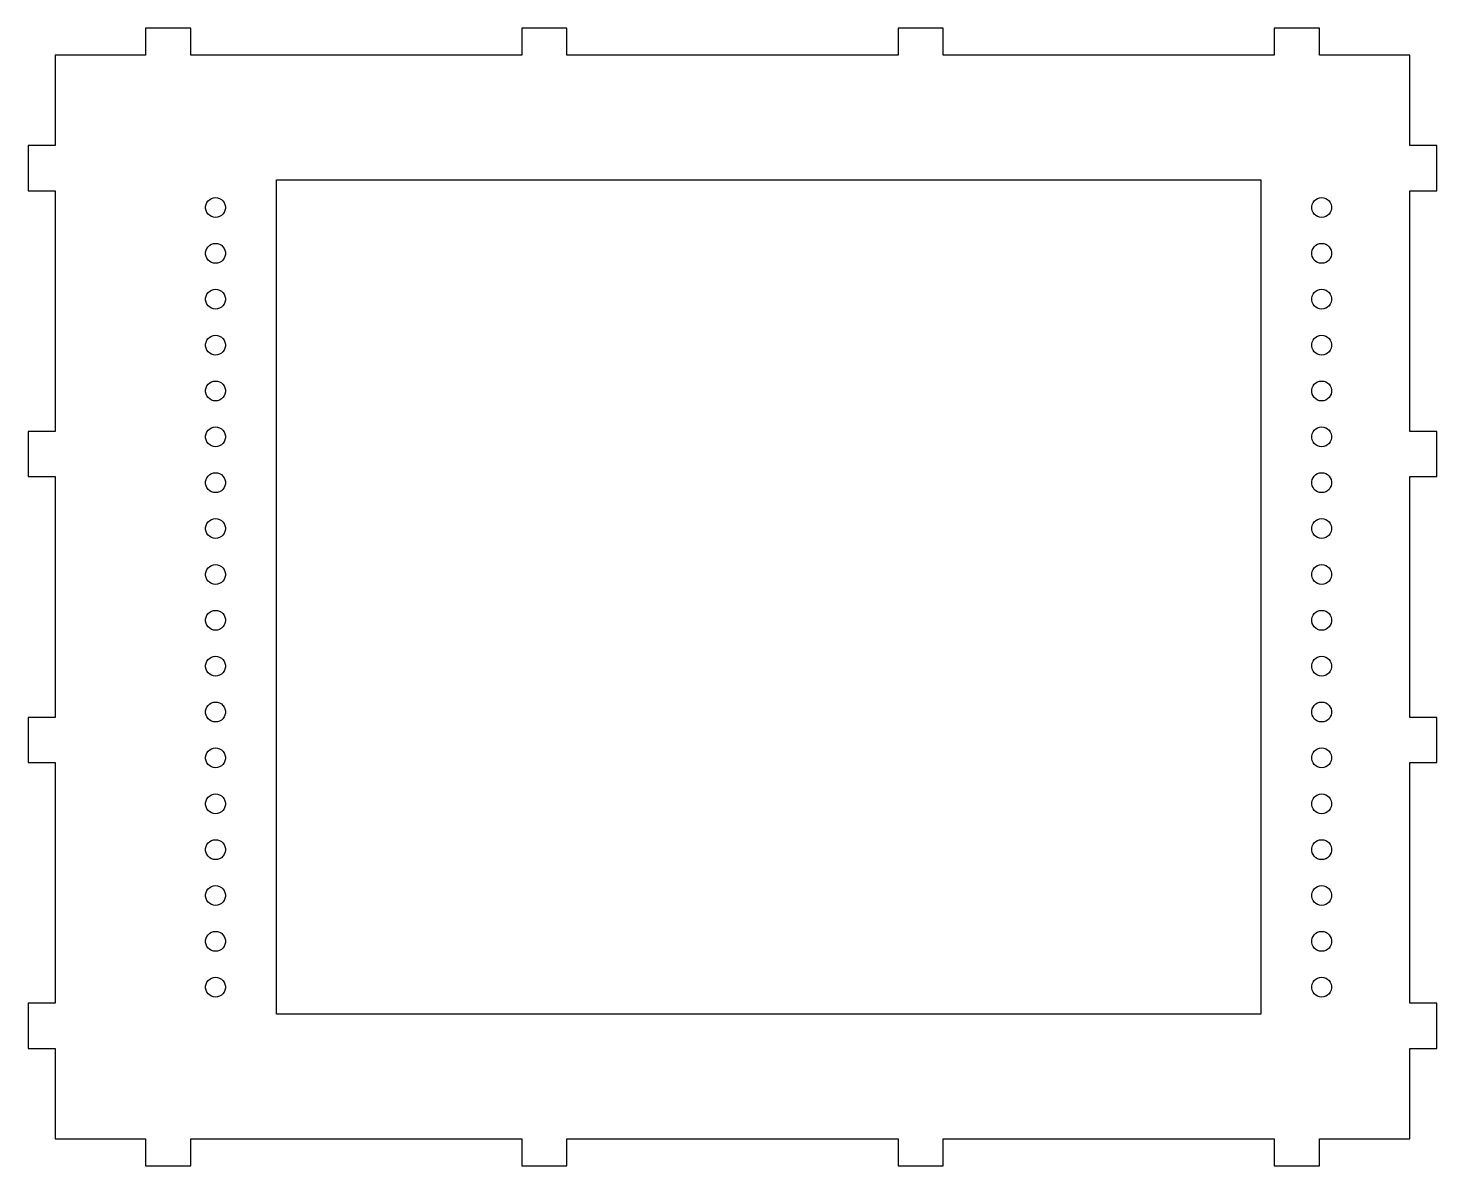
# Model space of a CAD drawing. Header units: metres. Extents: x -78 to 78, y -763 to 78.
# Drawn here: x -78 to 78, y -763 to -637 of the extents above; entities that cross this region are included whole.
import ezdxf

# ---------------------------------------------------------------- set-up
doc = ezdxf.new("R2010")
doc.units = ezdxf.units.M

msp = doc.modelspace()

# ---------------------------------------------------------------- linework, layer by layer
for p, q in [((-60, -637), (-65, -637)), ((-65, -637), (-65, -640)), ((-60, -640), (-60, -637)), ((-18.3333, -637), (-23.3333, -637)), ((-23.3333, -637), (-23.3333, -640)), ((-18.3333, -640), (-18.3333, -637)), ((23.3333, -637), (18.3333, -637)), ((18.3333, -637), (18.3333, -640)), ((23.3333, -640), (23.3333, -637)), ((65, -637), (60, -637)), ((60, -637), (60, -640)), ((65, -640), (65, -637)), ((-65, -640), (-75, -640)), ((-75, -640), (-75, -650)), ((-23.3333, -640), (-60, -640)), ((18.3333, -640), (-18.3333, -640)), ((60, -640), (23.3333, -640)), ((75, -640), (65, -640)), ((75, -650), (75, -640)), ((-75, -650), (-78, -650)), ((-78, -650), (-78, -655)), ((78, -650), (75, -650)), ((78, -655), (78, -650)), ((-78, -655), (-75, -655)), ((-75, -655), (-75, -681.667)), ((-50.5, -746.22), (-50.5, -653.78)), ((-50.5, -653.78), (58.5, -653.78)), ((58.5, -653.78), (58.5, -746.22)), ((75, -681.667), (75, -655)), ((75, -655), (78, -655)), ((-58.344, -656.745), (-58.2962, -656.52)), ((-58.344, -656.975), (-58.344, -656.745)), ((-58.2962, -656.52), (-58.2026, -656.31)), ((-58.2026, -656.31), (-58.0675, -656.124)), ((-58.0675, -656.124), (-57.8966, -655.97)), ((-57.8966, -655.97), (-57.6974, -655.855)), ((-57.6974, -655.855), (-57.4787, -655.784)), ((-57.4787, -655.784), (-57.25, -655.76)), ((-57.25, -655.76), (-57.0213, -655.784)), ((-57.0213, -655.784), (-56.8026, -655.855)), ((-56.8026, -655.855), (-56.6034, -655.97)), ((-56.6034, -655.97), (-56.4325, -656.124)), ((-56.4325, -656.124), (-56.2974, -656.31)), ((-56.2974, -656.31), (-56.2038, -656.52)), ((-56.2038, -656.52), (-56.156, -656.745)), ((-56.156, -656.745), (-56.156, -656.975)), ((64.156, -656.745), (64.2038, -656.52)), ((64.156, -656.975), (64.156, -656.745)), ((64.2038, -656.52), (64.2974, -656.31)), ((64.2974, -656.31), (64.4325, -656.124)), ((64.4325, -656.124), (64.6034, -655.97)), ((64.6034, -655.97), (64.8026, -655.855)), ((64.8026, -655.855), (65.0213, -655.784)), ((65.0213, -655.784), (65.25, -655.76)), ((65.25, -655.76), (65.4787, -655.784)), ((65.4787, -655.784), (65.6974, -655.855)), ((65.6974, -655.855), (65.8966, -655.97)), ((65.8966, -655.97), (66.0675, -656.124)), ((66.0675, -656.124), (66.2026, -656.31)), ((66.2026, -656.31), (66.2962, -656.52)), ((66.2962, -656.52), (66.344, -656.745)), ((66.344, -656.745), (66.344, -656.975)), ((-58.2962, -657.2), (-58.344, -656.975)), ((-58.2026, -657.41), (-58.2962, -657.2)), ((-58.0675, -657.596), (-58.2026, -657.41)), ((-57.8966, -657.75), (-58.0675, -657.596)), ((-57.6974, -657.865), (-57.8966, -657.75)), ((-57.4787, -657.936), (-57.6974, -657.865)), ((-57.25, -657.96), (-57.4787, -657.936)), ((-57.0213, -657.936), (-57.25, -657.96)), ((-56.8026, -657.865), (-57.0213, -657.936)), ((-56.6034, -657.75), (-56.8026, -657.865)), ((-56.4325, -657.596), (-56.6034, -657.75)), ((-56.2974, -657.41), (-56.4325, -657.596)), ((-56.2038, -657.2), (-56.2974, -657.41)), ((-56.156, -656.975), (-56.2038, -657.2)), ((64.2038, -657.2), (64.156, -656.975)), ((64.2974, -657.41), (64.2038, -657.2)), ((64.4325, -657.596), (64.2974, -657.41)), ((64.6034, -657.75), (64.4325, -657.596)), ((64.8026, -657.865), (64.6034, -657.75)), ((65.0213, -657.936), (64.8026, -657.865)), ((65.25, -657.96), (65.0213, -657.936)), ((65.4787, -657.936), (65.25, -657.96)), ((65.6974, -657.865), (65.4787, -657.936)), ((65.8966, -657.75), (65.6974, -657.865)), ((66.0675, -657.596), (65.8966, -657.75)), ((66.2026, -657.41), (66.0675, -657.596)), ((66.2962, -657.2), (66.2026, -657.41)), ((66.344, -656.975), (66.2962, -657.2)), ((-58.2962, -661.6), (-58.2026, -661.39)), ((-58.2026, -661.39), (-58.0675, -661.204)), ((-58.0675, -661.204), (-57.8966, -661.05)), ((-57.8966, -661.05), (-57.6974, -660.935)), ((-57.6974, -660.935), (-57.4787, -660.864)), ((-57.4787, -660.864), (-57.25, -660.84)), ((-57.25, -660.84), (-57.0213, -660.864)), ((-57.0213, -660.864), (-56.8026, -660.935)), ((-56.8026, -660.935), (-56.6034, -661.05)), ((-56.6034, -661.05), (-56.4325, -661.204)), ((-56.4325, -661.204), (-56.2974, -661.39)), ((-56.2974, -661.39), (-56.2038, -661.6)), ((64.2038, -661.6), (64.2974, -661.39)), ((64.2974, -661.39), (64.4325, -661.204)), ((64.4325, -661.204), (64.6034, -661.05)), ((64.6034, -661.05), (64.8026, -660.935)), ((64.8026, -660.935), (65.0213, -660.864)), ((65.0213, -660.864), (65.25, -660.84)), ((65.25, -660.84), (65.4787, -660.864)), ((65.4787, -660.864), (65.6974, -660.935)), ((65.6974, -660.935), (65.8966, -661.05)), ((65.8966, -661.05), (66.0675, -661.204)), ((66.0675, -661.204), (66.2026, -661.39)), ((66.2026, -661.39), (66.2962, -661.6)), ((-58.344, -661.825), (-58.2962, -661.6)), ((-58.344, -662.055), (-58.344, -661.825)), ((-58.2962, -662.28), (-58.344, -662.055)), ((-58.2026, -662.49), (-58.2962, -662.28)), ((-58.0675, -662.676), (-58.2026, -662.49)), ((-57.8966, -662.83), (-58.0675, -662.676)), ((-57.6974, -662.945), (-57.8966, -662.83)), ((-57.4787, -663.016), (-57.6974, -662.945)), ((-56.8026, -662.945), (-57.0213, -663.016)), ((-56.6034, -662.83), (-56.8026, -662.945)), ((-56.4325, -662.676), (-56.6034, -662.83)), ((-56.2974, -662.49), (-56.4325, -662.676)), ((-56.2038, -662.28), (-56.2974, -662.49)), ((-56.2038, -661.6), (-56.156, -661.825)), ((-56.156, -662.055), (-56.2038, -662.28)), ((-56.156, -661.825), (-56.156, -662.055)), ((64.156, -661.825), (64.2038, -661.6)), ((64.156, -662.055), (64.156, -661.825)), ((64.2038, -662.28), (64.156, -662.055)), ((64.2974, -662.49), (64.2038, -662.28)), ((64.4325, -662.676), (64.2974, -662.49)), ((64.6034, -662.83), (64.4325, -662.676)), ((64.8026, -662.945), (64.6034, -662.83)), ((65.0213, -663.016), (64.8026, -662.945)), ((65.6974, -662.945), (65.4787, -663.016)), ((65.8966, -662.83), (65.6974, -662.945)), ((66.0675, -662.676), (65.8966, -662.83)), ((66.2026, -662.49), (66.0675, -662.676)), ((66.2962, -662.28), (66.2026, -662.49)), ((66.2962, -661.6), (66.344, -661.825)), ((66.344, -662.055), (66.2962, -662.28)), ((66.344, -661.825), (66.344, -662.055)), ((-57.25, -663.04), (-57.4787, -663.016)), ((-57.0213, -663.016), (-57.25, -663.04)), ((65.25, -663.04), (65.0213, -663.016)), ((65.4787, -663.016), (65.25, -663.04)), ((-57.8966, -666.13), (-57.6974, -666.015)), ((-57.6974, -666.015), (-57.4787, -665.944)), ((-57.4787, -665.944), (-57.25, -665.92)), ((-57.25, -665.92), (-57.0213, -665.944)), ((-57.0213, -665.944), (-56.8026, -666.015)), ((-56.8026, -666.015), (-56.6034, -666.13)), ((64.6034, -666.13), (64.8026, -666.015)), ((64.8026, -666.015), (65.0213, -665.944)), ((65.0213, -665.944), (65.25, -665.92)), ((65.25, -665.92), (65.4787, -665.944)), ((65.4787, -665.944), (65.6974, -666.015)), ((65.6974, -666.015), (65.8966, -666.13)), ((-58.344, -666.905), (-58.2962, -666.68)), ((-58.344, -667.135), (-58.344, -666.905)), ((-58.2962, -667.36), (-58.344, -667.135)), ((-58.2962, -666.68), (-58.2026, -666.47)), ((-58.2026, -667.57), (-58.2962, -667.36)), ((-58.2026, -666.47), (-58.0675, -666.284)), ((-58.0675, -667.756), (-58.2026, -667.57)), ((-58.0675, -666.284), (-57.8966, -666.13)), ((-56.6034, -666.13), (-56.4325, -666.284)), ((-56.4325, -666.284), (-56.2974, -666.47)), ((-56.2974, -667.57), (-56.4325, -667.756)), ((-56.2974, -666.47), (-56.2038, -666.68)), ((-56.2038, -667.36), (-56.2974, -667.57)), ((-56.2038, -666.68), (-56.156, -666.905)), ((-56.156, -667.135), (-56.2038, -667.36)), ((-56.156, -666.905), (-56.156, -667.135)), ((64.156, -666.905), (64.2038, -666.68)), ((64.156, -667.135), (64.156, -666.905)), ((64.2038, -667.36), (64.156, -667.135)), ((64.2038, -666.68), (64.2974, -666.47)), ((64.2974, -667.57), (64.2038, -667.36)), ((64.2974, -666.47), (64.4325, -666.284)), ((64.4325, -667.756), (64.2974, -667.57)), ((64.4325, -666.284), (64.6034, -666.13)), ((65.8966, -666.13), (66.0675, -666.284)), ((66.0675, -666.284), (66.2026, -666.47)), ((66.2026, -667.57), (66.0675, -667.756)), ((66.2026, -666.47), (66.2962, -666.68)), ((66.2962, -667.36), (66.2026, -667.57)), ((66.2962, -666.68), (66.344, -666.905)), ((66.344, -667.135), (66.2962, -667.36)), ((66.344, -666.905), (66.344, -667.135)), ((-57.8966, -667.91), (-58.0675, -667.756)), ((-57.6974, -668.025), (-57.8966, -667.91)), ((-57.4787, -668.096), (-57.6974, -668.025)), ((-57.25, -668.12), (-57.4787, -668.096)), ((-57.0213, -668.096), (-57.25, -668.12)), ((-56.8026, -668.025), (-57.0213, -668.096)), ((-56.6034, -667.91), (-56.8026, -668.025)), ((-56.4325, -667.756), (-56.6034, -667.91)), ((64.6034, -667.91), (64.4325, -667.756)), ((64.8026, -668.025), (64.6034, -667.91)), ((65.0213, -668.096), (64.8026, -668.025)), ((65.25, -668.12), (65.0213, -668.096)), ((65.4787, -668.096), (65.25, -668.12)), ((65.6974, -668.025), (65.4787, -668.096)), ((65.8966, -667.91), (65.6974, -668.025)), ((66.0675, -667.756), (65.8966, -667.91)), ((-58.344, -671.985), (-58.2962, -671.76)), ((-58.344, -672.215), (-58.344, -671.985)), ((-58.2962, -672.44), (-58.344, -672.215)), ((-58.2962, -671.76), (-58.2026, -671.55)), ((-58.2026, -671.55), (-58.0675, -671.364)), ((-58.0675, -671.364), (-57.8966, -671.21)), ((-57.8966, -671.21), (-57.6974, -671.095)), ((-57.6974, -671.095), (-57.4787, -671.024)), ((-57.4787, -671.024), (-57.25, -671)), ((-57.25, -671), (-57.0213, -671.024)), ((-57.0213, -671.024), (-56.8026, -671.095)), ((-56.8026, -671.095), (-56.6034, -671.21)), ((-56.6034, -671.21), (-56.4325, -671.364)), ((-56.4325, -671.364), (-56.2974, -671.55)), ((-56.2974, -671.55), (-56.2038, -671.76)), ((-56.2038, -671.76), (-56.156, -671.985)), ((-56.156, -672.215), (-56.2038, -672.44)), ((-56.156, -671.985), (-56.156, -672.215)), ((64.156, -671.985), (64.2038, -671.76)), ((64.156, -672.215), (64.156, -671.985)), ((64.2038, -672.44), (64.156, -672.215)), ((64.2038, -671.76), (64.2974, -671.55)), ((64.2974, -671.55), (64.4325, -671.364)), ((64.4325, -671.364), (64.6034, -671.21)), ((64.6034, -671.21), (64.8026, -671.095)), ((64.8026, -671.095), (65.0213, -671.024)), ((65.0213, -671.024), (65.25, -671)), ((65.25, -671), (65.4787, -671.024)), ((65.4787, -671.024), (65.6974, -671.095)), ((65.6974, -671.095), (65.8966, -671.21)), ((65.8966, -671.21), (66.0675, -671.364)), ((66.0675, -671.364), (66.2026, -671.55)), ((66.2026, -671.55), (66.2962, -671.76)), ((66.2962, -671.76), (66.344, -671.985)), ((66.344, -672.215), (66.2962, -672.44)), ((66.344, -671.985), (66.344, -672.215)), ((-58.2026, -672.65), (-58.2962, -672.44)), ((-58.0675, -672.836), (-58.2026, -672.65)), ((-57.8966, -672.99), (-58.0675, -672.836)), ((-57.6974, -673.105), (-57.8966, -672.99)), ((-57.4787, -673.176), (-57.6974, -673.105)), ((-57.25, -673.2), (-57.4787, -673.176)), ((-57.0213, -673.176), (-57.25, -673.2)), ((-56.8026, -673.105), (-57.0213, -673.176)), ((-56.6034, -672.99), (-56.8026, -673.105)), ((-56.4325, -672.836), (-56.6034, -672.99)), ((-56.2974, -672.65), (-56.4325, -672.836)), ((-56.2038, -672.44), (-56.2974, -672.65)), ((64.2974, -672.65), (64.2038, -672.44)), ((64.4325, -672.836), (64.2974, -672.65)), ((64.6034, -672.99), (64.4325, -672.836)), ((64.8026, -673.105), (64.6034, -672.99)), ((65.0213, -673.176), (64.8026, -673.105)), ((65.25, -673.2), (65.0213, -673.176)), ((65.4787, -673.176), (65.25, -673.2)), ((65.6974, -673.105), (65.4787, -673.176)), ((65.8966, -672.99), (65.6974, -673.105)), ((66.0675, -672.836), (65.8966, -672.99)), ((66.2026, -672.65), (66.0675, -672.836)), ((66.2962, -672.44), (66.2026, -672.65)), ((-58.344, -677.065), (-58.2962, -676.84)), ((-58.2962, -676.84), (-58.2026, -676.63)), ((-58.2026, -676.63), (-58.0675, -676.444)), ((-58.0675, -676.444), (-57.8966, -676.29)), ((-57.8966, -676.29), (-57.6974, -676.175)), ((-57.6974, -676.175), (-57.4787, -676.104)), ((-57.4787, -676.104), (-57.25, -676.08)), ((-57.25, -676.08), (-57.0213, -676.104)), ((-57.0213, -676.104), (-56.8026, -676.175)), ((-56.8026, -676.175), (-56.6034, -676.29)), ((-56.6034, -676.29), (-56.4325, -676.444)), ((-56.4325, -676.444), (-56.2974, -676.63)), ((-56.2974, -676.63), (-56.2038, -676.84)), ((-56.2038, -676.84), (-56.156, -677.065)), ((64.156, -677.065), (64.2038, -676.84)), ((64.2038, -676.84), (64.2974, -676.63)), ((64.2974, -676.63), (64.4325, -676.444)), ((64.4325, -676.444), (64.6034, -676.29)), ((64.6034, -676.29), (64.8026, -676.175)), ((64.8026, -676.175), (65.0213, -676.104)), ((65.0213, -676.104), (65.25, -676.08)), ((65.25, -676.08), (65.4787, -676.104)), ((65.4787, -676.104), (65.6974, -676.175)), ((65.6974, -676.175), (65.8966, -676.29)), ((65.8966, -676.29), (66.0675, -676.444)), ((66.0675, -676.444), (66.2026, -676.63)), ((66.2026, -676.63), (66.2962, -676.84)), ((66.2962, -676.84), (66.344, -677.065)), ((-58.344, -677.295), (-58.344, -677.065)), ((-58.2962, -677.52), (-58.344, -677.295)), ((-58.2026, -677.73), (-58.2962, -677.52)), ((-58.0675, -677.916), (-58.2026, -677.73)), ((-57.8966, -678.07), (-58.0675, -677.916)), ((-57.6974, -678.185), (-57.8966, -678.07)), ((-57.4787, -678.256), (-57.6974, -678.185)), ((-57.25, -678.28), (-57.4787, -678.256)), ((-57.0213, -678.256), (-57.25, -678.28)), ((-56.8026, -678.185), (-57.0213, -678.256)), ((-56.6034, -678.07), (-56.8026, -678.185)), ((-56.4325, -677.916), (-56.6034, -678.07)), ((-56.2974, -677.73), (-56.4325, -677.916)), ((-56.2038, -677.52), (-56.2974, -677.73)), ((-56.156, -677.295), (-56.2038, -677.52)), ((-56.156, -677.065), (-56.156, -677.295)), ((64.156, -677.295), (64.156, -677.065)), ((64.2038, -677.52), (64.156, -677.295)), ((64.2974, -677.73), (64.2038, -677.52)), ((64.4325, -677.916), (64.2974, -677.73)), ((64.6034, -678.07), (64.4325, -677.916)), ((64.8026, -678.185), (64.6034, -678.07)), ((65.0213, -678.256), (64.8026, -678.185)), ((65.25, -678.28), (65.0213, -678.256)), ((65.4787, -678.256), (65.25, -678.28)), ((65.6974, -678.185), (65.4787, -678.256)), ((65.8966, -678.07), (65.6974, -678.185)), ((66.0675, -677.916), (65.8966, -678.07)), ((66.2026, -677.73), (66.0675, -677.916)), ((66.2962, -677.52), (66.2026, -677.73)), ((66.344, -677.295), (66.2962, -677.52)), ((66.344, -677.065), (66.344, -677.295)), ((-75, -681.667), (-78, -681.667)), ((-78, -681.667), (-78, -686.667)), ((-58.2962, -681.92), (-58.2026, -681.71)), ((-58.2026, -681.71), (-58.0675, -681.524)), ((-58.0675, -681.524), (-57.8966, -681.37)), ((-57.8966, -681.37), (-57.6974, -681.255)), ((-57.6974, -681.255), (-57.4787, -681.184)), ((-57.4787, -681.184), (-57.25, -681.16)), ((-57.25, -681.16), (-57.0213, -681.184)), ((-57.0213, -681.184), (-56.8026, -681.255)), ((-56.8026, -681.255), (-56.6034, -681.37)), ((-56.6034, -681.37), (-56.4325, -681.524)), ((-56.4325, -681.524), (-56.2974, -681.71)), ((-56.2974, -681.71), (-56.2038, -681.92)), ((64.2038, -681.92), (64.2974, -681.71)), ((64.2974, -681.71), (64.4325, -681.524)), ((64.4325, -681.524), (64.6034, -681.37)), ((64.6034, -681.37), (64.8026, -681.255)), ((64.8026, -681.255), (65.0213, -681.184)), ((65.0213, -681.184), (65.25, -681.16)), ((65.25, -681.16), (65.4787, -681.184)), ((65.4787, -681.184), (65.6974, -681.255)), ((65.6974, -681.255), (65.8966, -681.37)), ((65.8966, -681.37), (66.0675, -681.524)), ((66.0675, -681.524), (66.2026, -681.71)), ((66.2026, -681.71), (66.2962, -681.92)), ((78, -681.667), (75, -681.667)), ((78, -686.667), (78, -681.667)), ((-58.344, -682.145), (-58.2962, -681.92)), ((-58.344, -682.375), (-58.344, -682.145)), ((-58.2962, -682.6), (-58.344, -682.375)), ((-58.2026, -682.81), (-58.2962, -682.6)), ((-58.0675, -682.996), (-58.2026, -682.81)), ((-57.8966, -683.15), (-58.0675, -682.996)), ((-57.6974, -683.265), (-57.8966, -683.15)), ((-57.4787, -683.336), (-57.6974, -683.265)), ((-56.8026, -683.265), (-57.0213, -683.336)), ((-56.6034, -683.15), (-56.8026, -683.265)), ((-56.4325, -682.996), (-56.6034, -683.15)), ((-56.2974, -682.81), (-56.4325, -682.996)), ((-56.2038, -682.6), (-56.2974, -682.81)), ((-56.2038, -681.92), (-56.156, -682.145)), ((-56.156, -682.375), (-56.2038, -682.6)), ((-56.156, -682.145), (-56.156, -682.375)), ((64.156, -682.145), (64.2038, -681.92)), ((64.156, -682.375), (64.156, -682.145)), ((64.2038, -682.6), (64.156, -682.375)), ((64.2974, -682.81), (64.2038, -682.6)), ((64.4325, -682.996), (64.2974, -682.81)), ((64.6034, -683.15), (64.4325, -682.996)), ((64.8026, -683.265), (64.6034, -683.15)), ((65.0213, -683.336), (64.8026, -683.265)), ((65.6974, -683.265), (65.4787, -683.336)), ((65.8966, -683.15), (65.6974, -683.265)), ((66.0675, -682.996), (65.8966, -683.15)), ((66.2026, -682.81), (66.0675, -682.996)), ((66.2962, -682.6), (66.2026, -682.81)), ((66.2962, -681.92), (66.344, -682.145)), ((66.344, -682.375), (66.2962, -682.6)), ((66.344, -682.145), (66.344, -682.375)), ((-57.25, -683.36), (-57.4787, -683.336)), ((-57.0213, -683.336), (-57.25, -683.36)), ((65.25, -683.36), (65.0213, -683.336)), ((65.4787, -683.336), (65.25, -683.36)), ((-57.8966, -686.45), (-57.6974, -686.335)), ((-57.6974, -686.335), (-57.4787, -686.264)), ((-57.4787, -686.264), (-57.25, -686.24)), ((-57.25, -686.24), (-57.0213, -686.264)), ((-57.0213, -686.264), (-56.8026, -686.335)), ((-56.8026, -686.335), (-56.6034, -686.45)), ((64.6034, -686.45), (64.8026, -686.335)), ((64.8026, -686.335), (65.0213, -686.264)), ((65.0213, -686.264), (65.25, -686.24)), ((65.25, -686.24), (65.4787, -686.264)), ((65.4787, -686.264), (65.6974, -686.335)), ((65.6974, -686.335), (65.8966, -686.45)), ((-78, -686.667), (-75, -686.667)), ((-75, -686.667), (-75, -713.333)), ((-58.344, -687.225), (-58.2962, -687)), ((-58.344, -687.455), (-58.344, -687.225)), ((-58.2962, -687.68), (-58.344, -687.455)), ((-58.2962, -687), (-58.2026, -686.79)), ((-58.2026, -687.89), (-58.2962, -687.68)), ((-58.2026, -686.79), (-58.0675, -686.604)), ((-58.0675, -688.076), (-58.2026, -687.89)), ((-58.0675, -686.604), (-57.8966, -686.45)), ((-56.6034, -686.45), (-56.4325, -686.604)), ((-56.4325, -686.604), (-56.2974, -686.79)), ((-56.2974, -687.89), (-56.4325, -688.076)), ((-56.2974, -686.79), (-56.2038, -687)), ((-56.2038, -687.68), (-56.2974, -687.89)), ((-56.2038, -687), (-56.156, -687.225)), ((-56.156, -687.455), (-56.2038, -687.68)), ((-56.156, -687.225), (-56.156, -687.455)), ((64.156, -687.225), (64.2038, -687)), ((64.156, -687.455), (64.156, -687.225)), ((64.2038, -687.68), (64.156, -687.455)), ((64.2038, -687), (64.2974, -686.79)), ((64.2974, -687.89), (64.2038, -687.68)), ((64.2974, -686.79), (64.4325, -686.604)), ((64.4325, -688.076), (64.2974, -687.89)), ((64.4325, -686.604), (64.6034, -686.45)), ((65.8966, -686.45), (66.0675, -686.604)), ((66.0675, -686.604), (66.2026, -686.79)), ((66.2026, -687.89), (66.0675, -688.076)), ((66.2026, -686.79), (66.2962, -687)), ((66.2962, -687.68), (66.2026, -687.89)), ((66.2962, -687), (66.344, -687.225)), ((66.344, -687.455), (66.2962, -687.68)), ((66.344, -687.225), (66.344, -687.455)), ((75, -713.333), (75, -686.667)), ((75, -686.667), (78, -686.667)), ((-57.8966, -688.23), (-58.0675, -688.076)), ((-57.6974, -688.345), (-57.8966, -688.23)), ((-57.4787, -688.416), (-57.6974, -688.345)), ((-57.25, -688.44), (-57.4787, -688.416)), ((-57.0213, -688.416), (-57.25, -688.44)), ((-56.8026, -688.345), (-57.0213, -688.416)), ((-56.6034, -688.23), (-56.8026, -688.345)), ((-56.4325, -688.076), (-56.6034, -688.23)), ((64.6034, -688.23), (64.4325, -688.076)), ((64.8026, -688.345), (64.6034, -688.23)), ((65.0213, -688.416), (64.8026, -688.345)), ((65.25, -688.44), (65.0213, -688.416)), ((65.4787, -688.416), (65.25, -688.44)), ((65.6974, -688.345), (65.4787, -688.416)), ((65.8966, -688.23), (65.6974, -688.345)), ((66.0675, -688.076), (65.8966, -688.23)), ((-58.344, -692.305), (-58.2962, -692.08)), ((-58.344, -692.535), (-58.344, -692.305)), ((-58.2962, -692.76), (-58.344, -692.535)), ((-58.2962, -692.08), (-58.2026, -691.87)), ((-58.2026, -691.87), (-58.0675, -691.684)), ((-58.0675, -691.684), (-57.8966, -691.53)), ((-57.8966, -691.53), (-57.6974, -691.415)), ((-57.6974, -691.415), (-57.4787, -691.344)), ((-57.4787, -691.344), (-57.25, -691.32)), ((-57.25, -691.32), (-57.0213, -691.344)), ((-57.0213, -691.344), (-56.8026, -691.415)), ((-56.8026, -691.415), (-56.6034, -691.53)), ((-56.6034, -691.53), (-56.4325, -691.684)), ((-56.4325, -691.684), (-56.2974, -691.87)), ((-56.2974, -691.87), (-56.2038, -692.08)), ((-56.2038, -692.08), (-56.156, -692.305)), ((-56.156, -692.535), (-56.2038, -692.76)), ((-56.156, -692.305), (-56.156, -692.535)), ((64.156, -692.305), (64.2038, -692.08)), ((64.156, -692.535), (64.156, -692.305)), ((64.2038, -692.76), (64.156, -692.535)), ((64.2038, -692.08), (64.2974, -691.87)), ((64.2974, -691.87), (64.4325, -691.684)), ((64.4325, -691.684), (64.6034, -691.53)), ((64.6034, -691.53), (64.8026, -691.415)), ((64.8026, -691.415), (65.0213, -691.344)), ((65.0213, -691.344), (65.25, -691.32)), ((65.25, -691.32), (65.4787, -691.344)), ((65.4787, -691.344), (65.6974, -691.415)), ((65.6974, -691.415), (65.8966, -691.53)), ((65.8966, -691.53), (66.0675, -691.684)), ((66.0675, -691.684), (66.2026, -691.87)), ((66.2026, -691.87), (66.2962, -692.08)), ((66.2962, -692.08), (66.344, -692.305)), ((66.344, -692.535), (66.2962, -692.76)), ((66.344, -692.305), (66.344, -692.535)), ((-58.2026, -692.97), (-58.2962, -692.76)), ((-58.0675, -693.156), (-58.2026, -692.97)), ((-57.8966, -693.31), (-58.0675, -693.156)), ((-57.6974, -693.425), (-57.8966, -693.31)), ((-57.4787, -693.496), (-57.6974, -693.425)), ((-57.25, -693.52), (-57.4787, -693.496)), ((-57.0213, -693.496), (-57.25, -693.52)), ((-56.8026, -693.425), (-57.0213, -693.496)), ((-56.6034, -693.31), (-56.8026, -693.425)), ((-56.4325, -693.156), (-56.6034, -693.31)), ((-56.2974, -692.97), (-56.4325, -693.156)), ((-56.2038, -692.76), (-56.2974, -692.97)), ((64.2974, -692.97), (64.2038, -692.76)), ((64.4325, -693.156), (64.2974, -692.97)), ((64.6034, -693.31), (64.4325, -693.156)), ((64.8026, -693.425), (64.6034, -693.31)), ((65.0213, -693.496), (64.8026, -693.425)), ((65.25, -693.52), (65.0213, -693.496)), ((65.4787, -693.496), (65.25, -693.52)), ((65.6974, -693.425), (65.4787, -693.496)), ((65.8966, -693.31), (65.6974, -693.425)), ((66.0675, -693.156), (65.8966, -693.31)), ((66.2026, -692.97), (66.0675, -693.156)), ((66.2962, -692.76), (66.2026, -692.97)), ((-58.344, -697.385), (-58.2962, -697.16)), ((-58.2962, -697.16), (-58.2026, -696.95)), ((-58.2026, -696.95), (-58.0675, -696.764)), ((-58.0675, -696.764), (-57.8966, -696.61)), ((-57.8966, -696.61), (-57.6974, -696.495)), ((-57.6974, -696.495), (-57.4787, -696.424)), ((-57.4787, -696.424), (-57.25, -696.4)), ((-57.25, -696.4), (-57.0213, -696.424)), ((-57.0213, -696.424), (-56.8026, -696.495)), ((-56.8026, -696.495), (-56.6034, -696.61)), ((-56.6034, -696.61), (-56.4325, -696.764)), ((-56.4325, -696.764), (-56.2974, -696.95)), ((-56.2974, -696.95), (-56.2038, -697.16)), ((-56.2038, -697.16), (-56.156, -697.385)), ((64.156, -697.385), (64.2038, -697.16)), ((64.2038, -697.16), (64.2974, -696.95)), ((64.2974, -696.95), (64.4325, -696.764)), ((64.4325, -696.764), (64.6034, -696.61)), ((64.6034, -696.61), (64.8026, -696.495)), ((64.8026, -696.495), (65.0213, -696.424)), ((65.0213, -696.424), (65.25, -696.4)), ((65.25, -696.4), (65.4787, -696.424)), ((65.4787, -696.424), (65.6974, -696.495)), ((65.6974, -696.495), (65.8966, -696.61)), ((65.8966, -696.61), (66.0675, -696.764)), ((66.0675, -696.764), (66.2026, -696.95)), ((66.2026, -696.95), (66.2962, -697.16)), ((66.2962, -697.16), (66.344, -697.385)), ((-58.344, -697.615), (-58.344, -697.385)), ((-58.2962, -697.84), (-58.344, -697.615)), ((-58.2026, -698.05), (-58.2962, -697.84)), ((-58.0675, -698.236), (-58.2026, -698.05)), ((-57.8966, -698.39), (-58.0675, -698.236)), ((-57.6974, -698.505), (-57.8966, -698.39)), ((-57.4787, -698.576), (-57.6974, -698.505)), ((-57.25, -698.6), (-57.4787, -698.576)), ((-57.0213, -698.576), (-57.25, -698.6)), ((-56.8026, -698.505), (-57.0213, -698.576)), ((-56.6034, -698.39), (-56.8026, -698.505)), ((-56.4325, -698.236), (-56.6034, -698.39)), ((-56.2974, -698.05), (-56.4325, -698.236)), ((-56.2038, -697.84), (-56.2974, -698.05)), ((-56.156, -697.615), (-56.2038, -697.84)), ((-56.156, -697.385), (-56.156, -697.615)), ((64.156, -697.615), (64.156, -697.385)), ((64.2038, -697.84), (64.156, -697.615)), ((64.2974, -698.05), (64.2038, -697.84)), ((64.4325, -698.236), (64.2974, -698.05)), ((64.6034, -698.39), (64.4325, -698.236)), ((64.8026, -698.505), (64.6034, -698.39)), ((65.0213, -698.576), (64.8026, -698.505)), ((65.25, -698.6), (65.0213, -698.576)), ((65.4787, -698.576), (65.25, -698.6)), ((65.6974, -698.505), (65.4787, -698.576)), ((65.8966, -698.39), (65.6974, -698.505)), ((66.0675, -698.236), (65.8966, -698.39)), ((66.2026, -698.05), (66.0675, -698.236)), ((66.2962, -697.84), (66.2026, -698.05)), ((66.344, -697.615), (66.2962, -697.84)), ((66.344, -697.385), (66.344, -697.615)), ((-58.2026, -702.03), (-58.0675, -701.844)), ((-58.0675, -701.844), (-57.8966, -701.69)), ((-57.8966, -701.69), (-57.6974, -701.575)), ((-57.6974, -701.575), (-57.4787, -701.504)), ((-57.4787, -701.504), (-57.25, -701.48)), ((-57.25, -701.48), (-57.0213, -701.504)), ((-57.0213, -701.504), (-56.8026, -701.575)), ((-56.8026, -701.575), (-56.6034, -701.69)), ((-56.6034, -701.69), (-56.4325, -701.844)), ((-56.4325, -701.844), (-56.2974, -702.03)), ((64.2974, -702.03), (64.4325, -701.844)), ((64.4325, -701.844), (64.6034, -701.69)), ((64.6034, -701.69), (64.8026, -701.575)), ((64.8026, -701.575), (65.0213, -701.504)), ((65.0213, -701.504), (65.25, -701.48)), ((65.25, -701.48), (65.4787, -701.504)), ((65.4787, -701.504), (65.6974, -701.575)), ((65.6974, -701.575), (65.8966, -701.69)), ((65.8966, -701.69), (66.0675, -701.844)), ((66.0675, -701.844), (66.2026, -702.03)), ((-58.344, -702.465), (-58.2962, -702.24)), ((-58.344, -702.695), (-58.344, -702.465)), ((-58.2962, -702.92), (-58.344, -702.695)), ((-58.2962, -702.24), (-58.2026, -702.03)), ((-58.2026, -703.13), (-58.2962, -702.92)), ((-58.0675, -703.316), (-58.2026, -703.13)), ((-57.8966, -703.47), (-58.0675, -703.316)), ((-57.6974, -703.585), (-57.8966, -703.47)), ((-56.6034, -703.47), (-56.8026, -703.585)), ((-56.4325, -703.316), (-56.6034, -703.47)), ((-56.2974, -703.13), (-56.4325, -703.316)), ((-56.2974, -702.03), (-56.2038, -702.24)), ((-56.2038, -702.92), (-56.2974, -703.13)), ((-56.2038, -702.24), (-56.156, -702.465)), ((-56.156, -702.695), (-56.2038, -702.92)), ((-56.156, -702.465), (-56.156, -702.695)), ((64.156, -702.465), (64.2038, -702.24)), ((64.156, -702.695), (64.156, -702.465)), ((64.2038, -702.92), (64.156, -702.695)), ((64.2038, -702.24), (64.2974, -702.03)), ((64.2974, -703.13), (64.2038, -702.92)), ((64.4325, -703.316), (64.2974, -703.13)), ((64.6034, -703.47), (64.4325, -703.316)), ((64.8026, -703.585), (64.6034, -703.47)), ((65.8966, -703.47), (65.6974, -703.585)), ((66.0675, -703.316), (65.8966, -703.47)), ((66.2026, -703.13), (66.0675, -703.316)), ((66.2026, -702.03), (66.2962, -702.24)), ((66.2962, -702.92), (66.2026, -703.13)), ((66.2962, -702.24), (66.344, -702.465)), ((66.344, -702.695), (66.2962, -702.92)), ((66.344, -702.465), (66.344, -702.695)), ((-57.4787, -703.656), (-57.6974, -703.585)), ((-57.25, -703.68), (-57.4787, -703.656)), ((-57.0213, -703.656), (-57.25, -703.68)), ((-56.8026, -703.585), (-57.0213, -703.656)), ((65.0213, -703.656), (64.8026, -703.585)), ((65.25, -703.68), (65.0213, -703.656)), ((65.4787, -703.656), (65.25, -703.68)), ((65.6974, -703.585), (65.4787, -703.656)), ((-57.8966, -706.77), (-57.6974, -706.655)), ((-57.6974, -706.655), (-57.4787, -706.584)), ((-57.4787, -706.584), (-57.25, -706.56)), ((-57.25, -706.56), (-57.0213, -706.584)), ((-57.0213, -706.584), (-56.8026, -706.655)), ((-56.8026, -706.655), (-56.6034, -706.77)), ((64.6034, -706.77), (64.8026, -706.655)), ((64.8026, -706.655), (65.0213, -706.584)), ((65.0213, -706.584), (65.25, -706.56)), ((65.25, -706.56), (65.4787, -706.584)), ((65.4787, -706.584), (65.6974, -706.655)), ((65.6974, -706.655), (65.8966, -706.77)), ((-58.344, -707.545), (-58.2962, -707.32)), ((-58.344, -707.775), (-58.344, -707.545)), ((-58.2962, -708), (-58.344, -707.775)), ((-58.2962, -707.32), (-58.2026, -707.11)), ((-58.2026, -708.21), (-58.2962, -708)), ((-58.2026, -707.11), (-58.0675, -706.924)), ((-58.0675, -708.396), (-58.2026, -708.21)), ((-58.0675, -706.924), (-57.8966, -706.77)), ((-56.6034, -706.77), (-56.4325, -706.924)), ((-56.4325, -706.924), (-56.2974, -707.11)), ((-56.2974, -708.21), (-56.4325, -708.396)), ((-56.2974, -707.11), (-56.2038, -707.32)), ((-56.2038, -708), (-56.2974, -708.21)), ((-56.2038, -707.32), (-56.156, -707.545)), ((-56.156, -707.775), (-56.2038, -708)), ((-56.156, -707.545), (-56.156, -707.775)), ((64.156, -707.545), (64.2038, -707.32)), ((64.156, -707.775), (64.156, -707.545)), ((64.2038, -708), (64.156, -707.775)), ((64.2038, -707.32), (64.2974, -707.11)), ((64.2974, -708.21), (64.2038, -708)), ((64.2974, -707.11), (64.4325, -706.924)), ((64.4325, -708.396), (64.2974, -708.21)), ((64.4325, -706.924), (64.6034, -706.77)), ((65.8966, -706.77), (66.0675, -706.924)), ((66.0675, -706.924), (66.2026, -707.11)), ((66.2026, -708.21), (66.0675, -708.396)), ((66.2026, -707.11), (66.2962, -707.32)), ((66.2962, -708), (66.2026, -708.21)), ((66.2962, -707.32), (66.344, -707.545)), ((66.344, -707.775), (66.2962, -708)), ((66.344, -707.545), (66.344, -707.775)), ((-57.8966, -708.55), (-58.0675, -708.396)), ((-57.6974, -708.665), (-57.8966, -708.55)), ((-57.4787, -708.736), (-57.6974, -708.665)), ((-57.25, -708.76), (-57.4787, -708.736)), ((-57.0213, -708.736), (-57.25, -708.76)), ((-56.8026, -708.665), (-57.0213, -708.736)), ((-56.6034, -708.55), (-56.8026, -708.665)), ((-56.4325, -708.396), (-56.6034, -708.55)), ((64.6034, -708.55), (64.4325, -708.396)), ((64.8026, -708.665), (64.6034, -708.55)), ((65.0213, -708.736), (64.8026, -708.665)), ((65.25, -708.76), (65.0213, -708.736)), ((65.4787, -708.736), (65.25, -708.76)), ((65.6974, -708.665), (65.4787, -708.736)), ((65.8966, -708.55), (65.6974, -708.665)), ((66.0675, -708.396), (65.8966, -708.55)), ((-58.344, -712.625), (-58.2962, -712.4)), ((-58.344, -712.855), (-58.344, -712.625)), ((-58.2962, -713.08), (-58.344, -712.855)), ((-58.2962, -712.4), (-58.2026, -712.19)), ((-58.2026, -712.19), (-58.0675, -712.004)), ((-58.0675, -712.004), (-57.8966, -711.85)), ((-57.8966, -711.85), (-57.6974, -711.735)), ((-57.6974, -711.735), (-57.4787, -711.664)), ((-57.4787, -711.664), (-57.25, -711.64)), ((-57.25, -711.64), (-57.0213, -711.664)), ((-57.0213, -711.664), (-56.8026, -711.735)), ((-56.8026, -711.735), (-56.6034, -711.85)), ((-56.6034, -711.85), (-56.4325, -712.004)), ((-56.4325, -712.004), (-56.2974, -712.19)), ((-56.2974, -712.19), (-56.2038, -712.4)), ((-56.2038, -712.4), (-56.156, -712.625)), ((-56.156, -712.855), (-56.2038, -713.08)), ((-56.156, -712.625), (-56.156, -712.855)), ((64.156, -712.625), (64.2038, -712.4)), ((64.156, -712.855), (64.156, -712.625)), ((64.2038, -713.08), (64.156, -712.855)), ((64.2038, -712.4), (64.2974, -712.19)), ((64.2974, -712.19), (64.4325, -712.004)), ((64.4325, -712.004), (64.6034, -711.85)), ((64.6034, -711.85), (64.8026, -711.735)), ((64.8026, -711.735), (65.0213, -711.664)), ((65.0213, -711.664), (65.25, -711.64)), ((65.25, -711.64), (65.4787, -711.664)), ((65.4787, -711.664), (65.6974, -711.735)), ((65.6974, -711.735), (65.8966, -711.85)), ((65.8966, -711.85), (66.0675, -712.004)), ((66.0675, -712.004), (66.2026, -712.19)), ((66.2026, -712.19), (66.2962, -712.4)), ((66.2962, -712.4), (66.344, -712.625)), ((66.344, -712.855), (66.2962, -713.08)), ((66.344, -712.625), (66.344, -712.855)), ((-75, -713.333), (-78, -713.333)), ((-78, -713.333), (-78, -718.333)), ((-58.2026, -713.29), (-58.2962, -713.08)), ((-58.0675, -713.476), (-58.2026, -713.29)), ((-57.8966, -713.63), (-58.0675, -713.476)), ((-57.6974, -713.745), (-57.8966, -713.63)), ((-57.4787, -713.816), (-57.6974, -713.745)), ((-57.25, -713.84), (-57.4787, -713.816)), ((-57.0213, -713.816), (-57.25, -713.84)), ((-56.8026, -713.745), (-57.0213, -713.816)), ((-56.6034, -713.63), (-56.8026, -713.745)), ((-56.4325, -713.476), (-56.6034, -713.63)), ((-56.2974, -713.29), (-56.4325, -713.476)), ((-56.2038, -713.08), (-56.2974, -713.29)), ((64.2974, -713.29), (64.2038, -713.08)), ((64.4325, -713.476), (64.2974, -713.29)), ((64.6034, -713.63), (64.4325, -713.476)), ((64.8026, -713.745), (64.6034, -713.63)), ((65.0213, -713.816), (64.8026, -713.745)), ((65.25, -713.84), (65.0213, -713.816)), ((65.4787, -713.816), (65.25, -713.84)), ((65.6974, -713.745), (65.4787, -713.816)), ((65.8966, -713.63), (65.6974, -713.745)), ((66.0675, -713.476), (65.8966, -713.63)), ((66.2026, -713.29), (66.0675, -713.476)), ((66.2962, -713.08), (66.2026, -713.29)), ((78, -713.333), (75, -713.333)), ((78, -718.333), (78, -713.333)), ((-58.344, -717.705), (-58.2962, -717.48)), ((-58.2962, -717.48), (-58.2026, -717.27)), ((-58.2026, -717.27), (-58.0675, -717.084)), ((-58.0675, -717.084), (-57.8966, -716.93)), ((-57.8966, -716.93), (-57.6974, -716.815)), ((-57.6974, -716.815), (-57.4787, -716.744)), ((-57.4787, -716.744), (-57.25, -716.72)), ((-57.25, -716.72), (-57.0213, -716.744)), ((-57.0213, -716.744), (-56.8026, -716.815)), ((-56.8026, -716.815), (-56.6034, -716.93)), ((-56.6034, -716.93), (-56.4325, -717.084)), ((-56.4325, -717.084), (-56.2974, -717.27)), ((-56.2974, -717.27), (-56.2038, -717.48)), ((-56.2038, -717.48), (-56.156, -717.705)), ((64.156, -717.705), (64.2038, -717.48)), ((64.2038, -717.48), (64.2974, -717.27)), ((64.2974, -717.27), (64.4325, -717.084)), ((64.4325, -717.084), (64.6034, -716.93)), ((64.6034, -716.93), (64.8026, -716.815)), ((64.8026, -716.815), (65.0213, -716.744)), ((65.0213, -716.744), (65.25, -716.72)), ((65.25, -716.72), (65.4787, -716.744)), ((65.4787, -716.744), (65.6974, -716.815)), ((65.6974, -716.815), (65.8966, -716.93)), ((65.8966, -716.93), (66.0675, -717.084)), ((66.0675, -717.084), (66.2026, -717.27)), ((66.2026, -717.27), (66.2962, -717.48)), ((66.2962, -717.48), (66.344, -717.705)), ((-78, -718.333), (-75, -718.333)), ((-75, -718.333), (-75, -745)), ((-58.344, -717.935), (-58.344, -717.705)), ((-58.2962, -718.16), (-58.344, -717.935)), ((-58.2026, -718.37), (-58.2962, -718.16)), ((-58.0675, -718.556), (-58.2026, -718.37)), ((-57.8966, -718.71), (-58.0675, -718.556)), ((-57.6974, -718.825), (-57.8966, -718.71)), ((-57.4787, -718.896), (-57.6974, -718.825)), ((-57.25, -718.92), (-57.4787, -718.896)), ((-57.0213, -718.896), (-57.25, -718.92)), ((-56.8026, -718.825), (-57.0213, -718.896)), ((-56.6034, -718.71), (-56.8026, -718.825)), ((-56.4325, -718.556), (-56.6034, -718.71)), ((-56.2974, -718.37), (-56.4325, -718.556)), ((-56.2038, -718.16), (-56.2974, -718.37)), ((-56.156, -717.935), (-56.2038, -718.16)), ((-56.156, -717.705), (-56.156, -717.935)), ((64.156, -717.935), (64.156, -717.705)), ((64.2038, -718.16), (64.156, -717.935)), ((64.2974, -718.37), (64.2038, -718.16)), ((64.4325, -718.556), (64.2974, -718.37)), ((64.6034, -718.71), (64.4325, -718.556)), ((64.8026, -718.825), (64.6034, -718.71)), ((65.0213, -718.896), (64.8026, -718.825)), ((65.25, -718.92), (65.0213, -718.896)), ((65.4787, -718.896), (65.25, -718.92)), ((65.6974, -718.825), (65.4787, -718.896)), ((65.8966, -718.71), (65.6974, -718.825)), ((66.0675, -718.556), (65.8966, -718.71)), ((66.2026, -718.37), (66.0675, -718.556)), ((66.2962, -718.16), (66.2026, -718.37)), ((66.344, -717.935), (66.2962, -718.16)), ((66.344, -717.705), (66.344, -717.935)), ((75, -745), (75, -718.333)), ((75, -718.333), (78, -718.333)), ((-58.2026, -722.35), (-58.0675, -722.164)), ((-58.0675, -722.164), (-57.8966, -722.01)), ((-57.8966, -722.01), (-57.6974, -721.895)), ((-57.6974, -721.895), (-57.4787, -721.824)), ((-57.4787, -721.824), (-57.25, -721.8)), ((-57.25, -721.8), (-57.0213, -721.824)), ((-57.0213, -721.824), (-56.8026, -721.895)), ((-56.8026, -721.895), (-56.6034, -722.01)), ((-56.6034, -722.01), (-56.4325, -722.164)), ((-56.4325, -722.164), (-56.2974, -722.35)), ((64.2974, -722.35), (64.4325, -722.164)), ((64.4325, -722.164), (64.6034, -722.01)), ((64.6034, -722.01), (64.8026, -721.895)), ((64.8026, -721.895), (65.0213, -721.824)), ((65.0213, -721.824), (65.25, -721.8)), ((65.25, -721.8), (65.4787, -721.824)), ((65.4787, -721.824), (65.6974, -721.895)), ((65.6974, -721.895), (65.8966, -722.01)), ((65.8966, -722.01), (66.0675, -722.164)), ((66.0675, -722.164), (66.2026, -722.35)), ((-58.344, -722.785), (-58.2962, -722.56)), ((-58.344, -723.015), (-58.344, -722.785)), ((-58.2962, -723.24), (-58.344, -723.015)), ((-58.2962, -722.56), (-58.2026, -722.35)), ((-58.2026, -723.45), (-58.2962, -723.24)), ((-58.0675, -723.636), (-58.2026, -723.45)), ((-57.8966, -723.79), (-58.0675, -723.636)), ((-57.6974, -723.905), (-57.8966, -723.79)), ((-56.6034, -723.79), (-56.8026, -723.905)), ((-56.4325, -723.636), (-56.6034, -723.79)), ((-56.2974, -723.45), (-56.4325, -723.636)), ((-56.2974, -722.35), (-56.2038, -722.56)), ((-56.2038, -723.24), (-56.2974, -723.45)), ((-56.2038, -722.56), (-56.156, -722.785)), ((-56.156, -723.015), (-56.2038, -723.24)), ((-56.156, -722.785), (-56.156, -723.015)), ((64.156, -722.785), (64.2038, -722.56)), ((64.156, -723.015), (64.156, -722.785)), ((64.2038, -723.24), (64.156, -723.015)), ((64.2038, -722.56), (64.2974, -722.35)), ((64.2974, -723.45), (64.2038, -723.24)), ((64.4325, -723.636), (64.2974, -723.45)), ((64.6034, -723.79), (64.4325, -723.636)), ((64.8026, -723.905), (64.6034, -723.79)), ((65.8966, -723.79), (65.6974, -723.905)), ((66.0675, -723.636), (65.8966, -723.79)), ((66.2026, -723.45), (66.0675, -723.636)), ((66.2026, -722.35), (66.2962, -722.56)), ((66.2962, -723.24), (66.2026, -723.45)), ((66.2962, -722.56), (66.344, -722.785)), ((66.344, -723.015), (66.2962, -723.24)), ((66.344, -722.785), (66.344, -723.015)), ((-57.4787, -723.976), (-57.6974, -723.905)), ((-57.25, -724), (-57.4787, -723.976)), ((-57.0213, -723.976), (-57.25, -724)), ((-56.8026, -723.905), (-57.0213, -723.976)), ((65.0213, -723.976), (64.8026, -723.905)), ((65.25, -724), (65.0213, -723.976)), ((65.4787, -723.976), (65.25, -724)), ((65.6974, -723.905), (65.4787, -723.976)), ((-57.6974, -726.975), (-57.4787, -726.904)), ((-57.4787, -726.904), (-57.25, -726.88)), ((-57.25, -726.88), (-57.0213, -726.904)), ((-57.0213, -726.904), (-56.8026, -726.975)), ((64.8026, -726.975), (65.0213, -726.904)), ((65.0213, -726.904), (65.25, -726.88)), ((65.25, -726.88), (65.4787, -726.904)), ((65.4787, -726.904), (65.6974, -726.975)), ((-58.344, -727.865), (-58.2962, -727.64)), ((-58.344, -728.095), (-58.344, -727.865)), ((-58.2962, -728.32), (-58.344, -728.095)), ((-58.2962, -727.64), (-58.2026, -727.43)), ((-58.2026, -728.53), (-58.2962, -728.32)), ((-58.2026, -727.43), (-58.0675, -727.244)), ((-58.0675, -727.244), (-57.8966, -727.09)), ((-57.8966, -727.09), (-57.6974, -726.975)), ((-56.8026, -726.975), (-56.6034, -727.09)), ((-56.6034, -727.09), (-56.4325, -727.244)), ((-56.4325, -727.244), (-56.2974, -727.43)), ((-56.2974, -727.43), (-56.2038, -727.64)), ((-56.2038, -728.32), (-56.2974, -728.53)), ((-56.2038, -727.64), (-56.156, -727.865)), ((-56.156, -728.095), (-56.2038, -728.32)), ((-56.156, -727.865), (-56.156, -728.095)), ((64.156, -727.865), (64.2038, -727.64)), ((64.156, -728.095), (64.156, -727.865)), ((64.2038, -728.32), (64.156, -728.095)), ((64.2038, -727.64), (64.2974, -727.43)), ((64.2974, -728.53), (64.2038, -728.32)), ((64.2974, -727.43), (64.4325, -727.244)), ((64.4325, -727.244), (64.6034, -727.09)), ((64.6034, -727.09), (64.8026, -726.975)), ((65.6974, -726.975), (65.8966, -727.09)), ((65.8966, -727.09), (66.0675, -727.244)), ((66.0675, -727.244), (66.2026, -727.43)), ((66.2026, -727.43), (66.2962, -727.64)), ((66.2962, -728.32), (66.2026, -728.53)), ((66.2962, -727.64), (66.344, -727.865)), ((66.344, -728.095), (66.2962, -728.32)), ((66.344, -727.865), (66.344, -728.095)), ((-58.0675, -728.716), (-58.2026, -728.53)), ((-57.8966, -728.87), (-58.0675, -728.716)), ((-57.6974, -728.985), (-57.8966, -728.87)), ((-57.4787, -729.056), (-57.6974, -728.985)), ((-57.25, -729.08), (-57.4787, -729.056)), ((-57.0213, -729.056), (-57.25, -729.08)), ((-56.8026, -728.985), (-57.0213, -729.056)), ((-56.6034, -728.87), (-56.8026, -728.985)), ((-56.4325, -728.716), (-56.6034, -728.87)), ((-56.2974, -728.53), (-56.4325, -728.716)), ((64.4325, -728.716), (64.2974, -728.53)), ((64.6034, -728.87), (64.4325, -728.716)), ((64.8026, -728.985), (64.6034, -728.87)), ((65.0213, -729.056), (64.8026, -728.985)), ((65.25, -729.08), (65.0213, -729.056)), ((65.4787, -729.056), (65.25, -729.08)), ((65.6974, -728.985), (65.4787, -729.056)), ((65.8966, -728.87), (65.6974, -728.985)), ((66.0675, -728.716), (65.8966, -728.87)), ((66.2026, -728.53), (66.0675, -728.716)), ((-58.344, -732.945), (-58.2962, -732.72)), ((-58.344, -733.175), (-58.344, -732.945)), ((-58.2962, -733.4), (-58.344, -733.175)), ((-58.2962, -732.72), (-58.2026, -732.51)), ((-58.2026, -732.51), (-58.0675, -732.324)), ((-58.0675, -732.324), (-57.8966, -732.17)), ((-57.8966, -732.17), (-57.6974, -732.055)), ((-57.6974, -732.055), (-57.4787, -731.984)), ((-57.4787, -731.984), (-57.25, -731.96)), ((-57.25, -731.96), (-57.0213, -731.984)), ((-57.0213, -731.984), (-56.8026, -732.055)), ((-56.8026, -732.055), (-56.6034, -732.17)), ((-56.6034, -732.17), (-56.4325, -732.324)), ((-56.4325, -732.324), (-56.2974, -732.51)), ((-56.2974, -732.51), (-56.2038, -732.72)), ((-56.2038, -732.72), (-56.156, -732.945)), ((-56.156, -733.175), (-56.2038, -733.4)), ((-56.156, -732.945), (-56.156, -733.175)), ((64.156, -732.945), (64.2038, -732.72)), ((64.156, -733.175), (64.156, -732.945)), ((64.2038, -733.4), (64.156, -733.175)), ((64.2038, -732.72), (64.2974, -732.51)), ((64.2974, -732.51), (64.4325, -732.324)), ((64.4325, -732.324), (64.6034, -732.17)), ((64.6034, -732.17), (64.8026, -732.055)), ((64.8026, -732.055), (65.0213, -731.984)), ((65.0213, -731.984), (65.25, -731.96)), ((65.25, -731.96), (65.4787, -731.984)), ((65.4787, -731.984), (65.6974, -732.055)), ((65.6974, -732.055), (65.8966, -732.17)), ((65.8966, -732.17), (66.0675, -732.324)), ((66.0675, -732.324), (66.2026, -732.51)), ((66.2026, -732.51), (66.2962, -732.72)), ((66.2962, -732.72), (66.344, -732.945)), ((66.344, -733.175), (66.2962, -733.4)), ((66.344, -732.945), (66.344, -733.175)), ((-58.2026, -733.61), (-58.2962, -733.4)), ((-58.0675, -733.796), (-58.2026, -733.61)), ((-57.8966, -733.95), (-58.0675, -733.796)), ((-57.6974, -734.065), (-57.8966, -733.95)), ((-57.4787, -734.136), (-57.6974, -734.065)), ((-57.25, -734.16), (-57.4787, -734.136)), ((-57.0213, -734.136), (-57.25, -734.16)), ((-56.8026, -734.065), (-57.0213, -734.136)), ((-56.6034, -733.95), (-56.8026, -734.065)), ((-56.4325, -733.796), (-56.6034, -733.95)), ((-56.2974, -733.61), (-56.4325, -733.796)), ((-56.2038, -733.4), (-56.2974, -733.61)), ((64.2974, -733.61), (64.2038, -733.4)), ((64.4325, -733.796), (64.2974, -733.61)), ((64.6034, -733.95), (64.4325, -733.796)), ((64.8026, -734.065), (64.6034, -733.95)), ((65.0213, -734.136), (64.8026, -734.065)), ((65.25, -734.16), (65.0213, -734.136)), ((65.4787, -734.136), (65.25, -734.16)), ((65.6974, -734.065), (65.4787, -734.136)), ((65.8966, -733.95), (65.6974, -734.065)), ((66.0675, -733.796), (65.8966, -733.95)), ((66.2026, -733.61), (66.0675, -733.796)), ((66.2962, -733.4), (66.2026, -733.61)), ((-58.344, -738.025), (-58.2962, -737.8)), ((-58.2962, -737.8), (-58.2026, -737.59)), ((-58.2026, -737.59), (-58.0675, -737.404)), ((-58.0675, -737.404), (-57.8966, -737.25)), ((-57.8966, -737.25), (-57.6974, -737.135)), ((-57.6974, -737.135), (-57.4787, -737.064)), ((-57.4787, -737.064), (-57.25, -737.04)), ((-57.25, -737.04), (-57.0213, -737.064)), ((-57.0213, -737.064), (-56.8026, -737.135)), ((-56.8026, -737.135), (-56.6034, -737.25)), ((-56.6034, -737.25), (-56.4325, -737.404)), ((-56.4325, -737.404), (-56.2974, -737.59)), ((-56.2974, -737.59), (-56.2038, -737.8)), ((-56.2038, -737.8), (-56.156, -738.025)), ((64.156, -738.025), (64.2038, -737.8)), ((64.2038, -737.8), (64.2974, -737.59)), ((64.2974, -737.59), (64.4325, -737.404)), ((64.4325, -737.404), (64.6034, -737.25)), ((64.6034, -737.25), (64.8026, -737.135)), ((64.8026, -737.135), (65.0213, -737.064)), ((65.0213, -737.064), (65.25, -737.04)), ((65.25, -737.04), (65.4787, -737.064)), ((65.4787, -737.064), (65.6974, -737.135)), ((65.6974, -737.135), (65.8966, -737.25)), ((65.8966, -737.25), (66.0675, -737.404)), ((66.0675, -737.404), (66.2026, -737.59)), ((66.2026, -737.59), (66.2962, -737.8)), ((66.2962, -737.8), (66.344, -738.025)), ((-58.344, -738.255), (-58.344, -738.025)), ((-58.2962, -738.48), (-58.344, -738.255)), ((-58.2026, -738.69), (-58.2962, -738.48)), ((-58.0675, -738.876), (-58.2026, -738.69)), ((-57.8966, -739.03), (-58.0675, -738.876)), ((-57.6974, -739.145), (-57.8966, -739.03)), ((-57.4787, -739.216), (-57.6974, -739.145)), ((-57.25, -739.24), (-57.4787, -739.216)), ((-57.0213, -739.216), (-57.25, -739.24)), ((-56.8026, -739.145), (-57.0213, -739.216)), ((-56.6034, -739.03), (-56.8026, -739.145)), ((-56.4325, -738.876), (-56.6034, -739.03)), ((-56.2974, -738.69), (-56.4325, -738.876)), ((-56.2038, -738.48), (-56.2974, -738.69)), ((-56.156, -738.255), (-56.2038, -738.48)), ((-56.156, -738.025), (-56.156, -738.255)), ((64.156, -738.255), (64.156, -738.025)), ((64.2038, -738.48), (64.156, -738.255)), ((64.2974, -738.69), (64.2038, -738.48)), ((64.4325, -738.876), (64.2974, -738.69)), ((64.6034, -739.03), (64.4325, -738.876)), ((64.8026, -739.145), (64.6034, -739.03)), ((65.0213, -739.216), (64.8026, -739.145)), ((65.25, -739.24), (65.0213, -739.216)), ((65.4787, -739.216), (65.25, -739.24)), ((65.6974, -739.145), (65.4787, -739.216)), ((65.8966, -739.03), (65.6974, -739.145)), ((66.0675, -738.876), (65.8966, -739.03)), ((66.2026, -738.69), (66.0675, -738.876)), ((66.2962, -738.48), (66.2026, -738.69)), ((66.344, -738.255), (66.2962, -738.48)), ((66.344, -738.025), (66.344, -738.255)), ((-58.2026, -742.67), (-58.0675, -742.484)), ((-58.0675, -742.484), (-57.8966, -742.33)), ((-57.8966, -742.33), (-57.6974, -742.215)), ((-57.6974, -742.215), (-57.4787, -742.144)), ((-57.4787, -742.144), (-57.25, -742.12)), ((-57.25, -742.12), (-57.0213, -742.144)), ((-57.0213, -742.144), (-56.8026, -742.215)), ((-56.8026, -742.215), (-56.6034, -742.33)), ((-56.6034, -742.33), (-56.4325, -742.484)), ((-56.4325, -742.484), (-56.2974, -742.67)), ((64.2974, -742.67), (64.4325, -742.484)), ((64.4325, -742.484), (64.6034, -742.33)), ((64.6034, -742.33), (64.8026, -742.215)), ((64.8026, -742.215), (65.0213, -742.144)), ((65.0213, -742.144), (65.25, -742.12)), ((65.25, -742.12), (65.4787, -742.144)), ((65.4787, -742.144), (65.6974, -742.215)), ((65.6974, -742.215), (65.8966, -742.33)), ((65.8966, -742.33), (66.0675, -742.484)), ((66.0675, -742.484), (66.2026, -742.67)), ((-58.344, -743.105), (-58.2962, -742.88)), ((-58.344, -743.335), (-58.344, -743.105)), ((-58.2962, -743.56), (-58.344, -743.335)), ((-58.2962, -742.88), (-58.2026, -742.67)), ((-58.2026, -743.77), (-58.2962, -743.56)), ((-58.0675, -743.956), (-58.2026, -743.77)), ((-57.8966, -744.11), (-58.0675, -743.956)), ((-57.6974, -744.225), (-57.8966, -744.11)), ((-56.6034, -744.11), (-56.8026, -744.225)), ((-56.4325, -743.956), (-56.6034, -744.11)), ((-56.2974, -743.77), (-56.4325, -743.956)), ((-56.2974, -742.67), (-56.2038, -742.88)), ((-56.2038, -743.56), (-56.2974, -743.77)), ((-56.2038, -742.88), (-56.156, -743.105)), ((-56.156, -743.335), (-56.2038, -743.56)), ((-56.156, -743.105), (-56.156, -743.335)), ((64.156, -743.105), (64.2038, -742.88)), ((64.156, -743.335), (64.156, -743.105)), ((64.2038, -743.56), (64.156, -743.335)), ((64.2038, -742.88), (64.2974, -742.67)), ((64.2974, -743.77), (64.2038, -743.56)), ((64.4325, -743.956), (64.2974, -743.77)), ((64.6034, -744.11), (64.4325, -743.956)), ((64.8026, -744.225), (64.6034, -744.11)), ((65.8966, -744.11), (65.6974, -744.225)), ((66.0675, -743.956), (65.8966, -744.11)), ((66.2026, -743.77), (66.0675, -743.956)), ((66.2026, -742.67), (66.2962, -742.88)), ((66.2962, -743.56), (66.2026, -743.77)), ((66.2962, -742.88), (66.344, -743.105)), ((66.344, -743.335), (66.2962, -743.56)), ((66.344, -743.105), (66.344, -743.335)), ((-75, -745), (-78, -745)), ((-78, -745), (-78, -750)), ((-57.4787, -744.296), (-57.6974, -744.225)), ((-57.25, -744.32), (-57.4787, -744.296)), ((-57.0213, -744.296), (-57.25, -744.32)), ((-56.8026, -744.225), (-57.0213, -744.296)), ((65.0213, -744.296), (64.8026, -744.225)), ((65.25, -744.32), (65.0213, -744.296)), ((65.4787, -744.296), (65.25, -744.32)), ((65.6974, -744.225), (65.4787, -744.296)), ((78, -745), (75, -745)), ((78, -750), (78, -745)), ((58.5, -746.22), (-50.5, -746.22)), ((-78, -750), (-75, -750)), ((-75, -750), (-75, -760)), ((75, -760), (75, -750)), ((75, -750), (78, -750)), ((-75, -760), (-65, -760)), ((-65, -760), (-65, -763)), ((-60, -760), (-23.3333, -760)), ((-60, -763), (-60, -760)), ((-23.3333, -760), (-23.3333, -763)), ((-18.3333, -763), (-18.3333, -760)), ((-18.3333, -760), (18.3333, -760)), ((18.3333, -760), (18.3333, -763)), ((23.3333, -763), (23.3333, -760)), ((23.3333, -760), (60, -760)), ((60, -760), (60, -763)), ((65, -763), (65, -760)), ((65, -760), (75, -760)), ((-65, -763), (-60, -763)), ((-23.3333, -763), (-18.3333, -763)), ((18.3333, -763), (23.3333, -763)), ((60, -763), (65, -763))]:
    msp.add_line(p, q)

doc.saveas('drawing.dxf')
